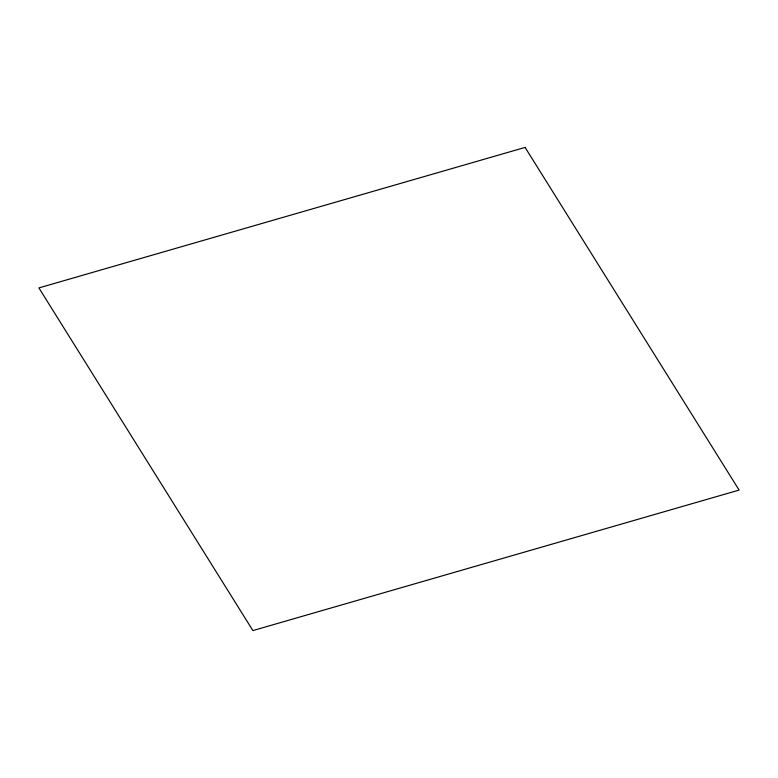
<?xml version="1.0" encoding="UTF-8"?>
<svg xmlns="http://www.w3.org/2000/svg" width="778" height="778" viewBox="0 0 778 778"><rect width="100%" height="100%" fill="white"/><g stroke="black" fill="none" stroke-linecap="round" stroke-linejoin="round"><path stroke-width="1.17" d="M525.101 147.421L38.9 287.918L252.899 630.579L739.1 490.082L525.101 147.421"/></g></svg>
